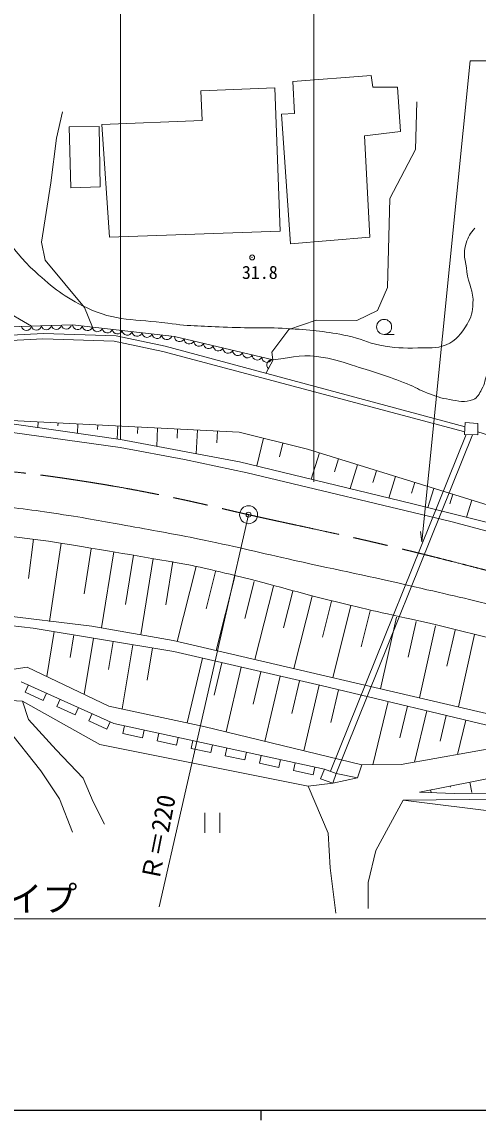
# Model space of a CAD drawing. Units: millimetres, scale not verified. Extents: x 40000 to 680000, y 20000 to 380000.
# Drawn here: x 244071 to 289784, y 204000 to 314176 of the extents above; entities that cross this region are included whole.
import ezdxf
from ezdxf.enums import TextEntityAlignment as Align

# ---------------------------------------------------------------- set-up
doc = ezdxf.new("R2010")
doc.units = ezdxf.units.MM
doc.header["$LTSCALE"] = 1000
doc.header["$PDMODE"] = 32
doc.header["$PDSIZE"] = 500
doc.linetypes.add('CHAIN', pattern=[18.5, 12, -1.5, 3.5, -1.5])
for name, color, linetype, lineweight in [('M-BGD', 7, 'Continuous', 13), ('M-BMK', 2, 'CHAIN', 13), ('M-STR-HTXT', 7, 'Continuous', 13), ('M-TTL-BAND', 7, 'Continuous', 25), ('M-WORK', 1, 'Continuous', 13)]:
    doc.layers.add(name, color=color, linetype=linetype, lineweight=lineweight)
doc.styles.add('ＭＳ ゴシック', font='')
doc.styles.get('ＭＳ ゴシック').set_extended_font_data('MS Gothic')

msp = doc.modelspace()

# ---------------------------------------------------------------- linework, layer by layer
at = {"layer": 'M-BGD'}
msp.add_line((237785, 263220), (246735, 262087), dxfattribs=at)
msp.add_circle((266790, 264737), 900, dxfattribs=at)
msp.add_point((266790, 264737), dxfattribs=at)
at = {"layer": 'M-BMK'}
msp.add_open_spline([(227526, 270477), (232870, 270054), (234265, 269948), (238575, 269505), (242521, 269098), (244741, 268928), (248664, 268336), (252816, 267709), (255136, 267300), (259248, 266449), (262206, 265836), (263843, 265400), (266790, 264737), (272334, 263490), (275467, 262906), (280992, 261579), (286249, 260316), (289172, 259523), (294408, 258178), (299498, 256871), (302333, 256074), (307430, 254794), (313370, 253302), (316658, 252270), (322672, 251109), (328247, 250033), (331392, 249527), (337021, 248784), (338384, 248605), (339156, 248580), (340525, 248463), (343200, 248234), (344694, 248014), (347378, 247934), (351561, 247810), (353911, 247871), (358091, 248074), (360838, 248207), (362371, 248413), (365094, 248794), (368615, 249285), (370590, 249607), (374045, 250443), (377831, 251358), (379927, 251987), (383620, 253221), (387541, 254531), (389690, 255402), (393539, 256907), (398188, 258726), (399685, 259392), (405328, 261839)], degree=3, knots=[0, 0, 0, 0, 1, 1, 1, 2, 2, 2, 3, 3, 3, 4, 4, 4, 5, 5, 5, 6, 6, 6, 7, 7, 7, 8, 8, 8, 9, 9, 9, 10, 10, 10, 11, 11, 11, 12, 12, 12, 13, 13, 13, 14, 14, 14, 15, 15, 15, 16, 16, 16, 17, 17, 17, 17], dxfattribs=at)
at = {"layer": 'M-STR-HTXT'}
msp.add_line((173478, 224182), (315321, 224182), dxfattribs=at)
at = {"layer": 'M-TTL-BAND'}
for p, q in [((40000, 205000), (579000, 205000)), ((268000, 205000), (268000, 204000))]:
    msp.add_line(p, q, dxfattribs=at)
at = {"layer": 'M-WORK'}
for p, q in [((253954, 272273), (253954, 326837)), ((273340, 268046), (273340, 326774)), ((284158, 262028), (288998, 310268)), ((288998, 310268), (315248, 310268)), ((271222, 308188), (279058, 308790)), ((279058, 308790), (279238, 307645)), ((269406, 307559), (262008, 307266)), ((269939, 293189), (269406, 307559)), ((271403, 304993), (271222, 308188)), ((279238, 307645), (281710, 307645)), ((281710, 307645), (282011, 303185)), ((262008, 307266), (262133, 304299)), ((283635, 306148), (283513, 301373)), ((247523, 302512), (248122, 305153)), ((262133, 304299), (252073, 303895)), ((270077, 304933), (271403, 304993)), ((270981, 291914), (270077, 304933)), ((248805, 303669), (251814, 303701)), ((248967, 297522), (248805, 303669)), ((251814, 303701), (251911, 297619)), ((252073, 303895), (252858, 292584)), ((282011, 303185), (278395, 302763)), ((246953, 298048), (247523, 302512)), ((278395, 302763), (278937, 292577)), ((283513, 301373), (280942, 296476)), ((246027, 292066), (246953, 298048)), ((251911, 297619), (248967, 297522)), ((280942, 296476), (280697, 287540)), ((252858, 292584), (269939, 293189)), ((246407, 290261), (246027, 292066)), ((278937, 292577), (270981, 291914)), ((250348, 285513), (246407, 290261)), ((280697, 287540), (279718, 285214)), ((242045, 285391), (245018, 283645)), ((251131, 283546), (250348, 285513)), ((279718, 285214), (277637, 284234)), ((236022, 283372), (249144, 283771)), ((249144, 283771), (259355, 282617)), ((270833, 283334), (269130, 281051)), ((273559, 284254), (270833, 283334)), ((277637, 284234), (273559, 284254)), ((240945, 282637), (246214, 282919)), ((246159, 282392), (241010, 282097)), ((253316, 282156), (246159, 282392)), ((246214, 282919), (253505, 282670)), ((258193, 281113), (253316, 282156)), ((253505, 282670), (258426, 281641)), ((259355, 282617), (269255, 280261)), ((280374, 282832), (281374, 282832)), ((288452, 273050), (258193, 281113)), ((258426, 281641), (288481, 273566)), ((269130, 281051), (269213, 280271)), ((269255, 280261), (268527, 278918)), ((239524, 274376), (253954, 272273)), ((265830, 273025), (239524, 274376)), ((238703, 273579), (253918, 271492)), ((245686, 274059), (245657, 273482)), ((247684, 273957), (247669, 273668)), ((249681, 273854), (249632, 272903)), ((251678, 273752), (251654, 273276)), ((253676, 273649), (253608, 272324)), ((255673, 273547), (255639, 272884)), ((257670, 273444), (257575, 271596)), ((259668, 273341), (259620, 272417)), ((261665, 273239), (261543, 270853)), ((288438, 272797), (288500, 273998)), ((288500, 273998), (289779, 273873)), ((289779, 273873), (289764, 272750)), ((253954, 272273), (265884, 270041)), ((263662, 273136), (263601, 271944)), ((272699, 271298), (265830, 273025)), ((268295, 272405), (267596, 269627)), ((288593, 272785), (275007, 239010)), ((289231, 272762), (275564, 238786)), ((289764, 272750), (288438, 272797)), ((289756, 273043), (292603, 272141)), ((253918, 271492), (260359, 270285)), ((270234, 271918), (269885, 270528)), ((307542, 260486), (272699, 271298)), ((260359, 270285), (266648, 268952)), ((265884, 270041), (283117, 265870)), ((273884, 270930), (273069, 268302)), ((275794, 270337), (275386, 269023)), ((266648, 268952), (287072, 264042)), ((277704, 269745), (276962, 267351)), ((279615, 269152), (279243, 267955)), ((281525, 268559), (280855, 266400)), ((283435, 267966), (283100, 266887)), ((285345, 267374), (284748, 265449)), ((287255, 266781), (286956, 265819)), ((283117, 265870), (306348, 260022)), ((289165, 266188), (288634, 264477)), ((266790, 264737), (257823, 225389)), ((287072, 264042), (303645, 259609)), ((245236, 262277), (244735, 258325)), ((284158, 262028), (284009, 263048)), ((247990, 261874), (246834, 254037)), ((251004, 261322), (250301, 256800)), ((253279, 261000), (252027, 253375)), ((255252, 260676), (254438, 255718)), ((257226, 260352), (255968, 252688)), ((259199, 260028), (258485, 255679)), ((261537, 259527), (259629, 252027)), ((263475, 259034), (262521, 255284)), ((265414, 258541), (263525, 251118)), ((267352, 258048), (266408, 254337)), ((269290, 257555), (267422, 250210)), ((271228, 257062), (270294, 253389)), ((251071, 253541), (233088, 255734)), ((273167, 256569), (271318, 249302)), ((275105, 256075), (274181, 252442)), ((233737, 254613), (245185, 253364)), ((277043, 255582), (275214, 248393)), ((278981, 255089), (278067, 251495)), ((259219, 252122), (251071, 253541)), ((281620, 254461), (280022, 247272)), ((283572, 254027), (282773, 250433)), ((285524, 253594), (283918, 246364)), ((285484, 253727), (301304, 249795)), ((245185, 253364), (259288, 251013)), ((247304, 253011), (246552, 248494)), ((249277, 252682), (248901, 250424)), ((251250, 252353), (250309, 246710)), ((287477, 253160), (286674, 249545)), ((289429, 252726), (287814, 245456)), ((253223, 252024), (252752, 249203)), ((255195, 251695), (254120, 245245)), ((257168, 251367), (256631, 248141)), ((296779, 243366), (259219, 252122)), ((259288, 251013), (274077, 247598)), ((262160, 250344), (260644, 243838)), ((234771, 248016), (244588, 249427)), ((244588, 249427), (252792, 245531)), ((264107, 249890), (263349, 246637)), ((266055, 249436), (264541, 242936)), ((243987, 247983), (253266, 243795)), ((268003, 248983), (267246, 245732)), ((269951, 248529), (268428, 241992)), ((271899, 248075), (271137, 244806)), ((244716, 247654), (244387, 246925)), ((244387, 246925), (246210, 246102)), ((246210, 246102), (246539, 246831)), ((273847, 247621), (272315, 241047)), ((274077, 247598), (296487, 242225)), ((275794, 247167), (275028, 243880)), ((244123, 246038), (232582, 246653)), ((251878, 241695), (244123, 246038)), ((244123, 246038), (244718, 244193)), ((247906, 246214), (247577, 245485)), ((280769, 245994), (279246, 239642)), ((247577, 245485), (249400, 244662)), ((249400, 244662), (249729, 245391)), ((251096, 244774), (250767, 244045)), ((252792, 245531), (262286, 243484)), ((282714, 245527), (281953, 242351)), ((284659, 245061), (283425, 239913)), ((286604, 244595), (285987, 242020)), ((244718, 244193), (247506, 241159)), ((250767, 244045), (252590, 243222)), ((252590, 243222), (252919, 243951)), ((253266, 243795), (274390, 239211)), ((254360, 243557), (254190, 242776)), ((288549, 244128), (287720, 240673)), ((242504, 243373), (245948, 239027)), ((254190, 242776), (256144, 242351)), ((256144, 242351), (256314, 243133)), ((257780, 242815), (257610, 242033)), ((259565, 241609), (259735, 242391)), ((278149, 239630), (262286, 243484)), ((272763, 237497), (251878, 241695)), ((257610, 242033), (259565, 241609)), ((261200, 242073), (261031, 241291)), ((261031, 241291), (262985, 240867)), ((262985, 240867), (263155, 241649)), ((264621, 241331), (264451, 240549)), ((296487, 242225), (282069, 239672)), ((247506, 241159), (250212, 238289)), ((264451, 240549), (266406, 240125)), ((266406, 240125), (266575, 240906)), ((268041, 240588), (267872, 239807)), ((267872, 239807), (269826, 239382)), ((269826, 239382), (269996, 240164)), ((271462, 239846), (271292, 239064)), ((273246, 238640), (273416, 239422)), ((274390, 239211), (274007, 238225)), ((275564, 238786), (274390, 239211)), ((278149, 239630), (277694, 238340)), ((282069, 239672), (278149, 239630)), ((283909, 236892), (295969, 239266)), ((245948, 239027), (247834, 236239)), ((250212, 238289), (251196, 235911)), ((271292, 239064), (273246, 238640)), ((274007, 238225), (275231, 237808)), ((275231, 237808), (275564, 238786)), ((277694, 238340), (275231, 237808)), ((275564, 238786), (277694, 238340)), ((275231, 237808), (272763, 237497)), ((272763, 237497), (274748, 232779)), ((287403, 236757), (283909, 236892)), ((285033, 237114), (285078, 236886)), ((286996, 237500), (287018, 237386)), ((288958, 237886), (289159, 236866)), ((247834, 236239), (249146, 232877)), ((251196, 235911), (252344, 233697)), ((282293, 236102), (279549, 231038)), ((282293, 236102), (294507, 236226)), ((295364, 234447), (282293, 236102)), ((295428, 236834), (287403, 236757)), ((262393, 234822), (262393, 232822)), ((263893, 234822), (263893, 232822)), ((274748, 232779), (274959, 229297)), ((279549, 231038), (278758, 227820)), ((274959, 229297), (275540, 224760)), ((278758, 227820), (278758, 225234))]:
    msp.add_line(p, q, dxfattribs=at)
msp.add_circle((280374, 283582), 750, dxfattribs=at)
for centre, start, end in [((244514, 283743), 194.41992, 349.05915), ((245514, 283773), 194.41992, 349.05915), ((246513, 283803), 194.41992, 349.05915), ((247513, 283834), 194.41992, 349.05915), ((248512, 283864), 194.41992, 349.05915), ((249653, 283826), 186.23418, 340.87341), ((250647, 283714), 186.23418, 340.87341), ((251640, 283602), 186.23418, 340.87341), ((252634, 283489), 186.23418, 340.87341), ((253628, 283377), 186.23418, 340.87341), ((254621, 283265), 186.23418, 340.87341), ((255615, 283153), 186.23418, 340.87341), ((256609, 283040), 186.23418, 340.87341), ((257603, 282928), 186.23418, 340.87341), ((258596, 282816), 186.23418, 340.87341), ((259868, 282611), 179.29637, 333.93561), ((260840, 282379), 179.29637, 333.93561), ((261813, 282148), 179.29637, 333.93561), ((262786, 281916), 179.29637, 333.93561), ((263759, 281685), 179.29637, 333.93561), ((264732, 281453), 179.29637, 333.93561), ((265705, 281222), 179.29637, 333.93561), ((266678, 280990), 179.29637, 333.93561), ((267650, 280759), 179.29637, 333.93561), ((268623, 280527), 179.29637, 333.93561), ((269115, 279768), 74.20883, 228.84806)]:
    msp.add_arc(centre, 512, start, end, dxfattribs=at)
for points, knots in [([(240147, 297106), (242014, 293372), (242647, 291646), (245397, 289122), (247204, 287464), (248325, 286574), (250537, 285513), (253461, 284112), (255476, 284378), (258689, 283943), (261010, 283629), (262333, 283662), (264673, 283549), (267163, 283430), (268565, 283562), (271051, 283392), (273278, 283239), (274536, 283137), (276721, 282683), (278007, 282416), (278662, 282003), (279949, 281738), (281410, 281438), (282267, 281445), (283759, 281466), (284866, 281483), (285549, 281367), (286577, 281780), (287651, 282211), (288067, 282880), (288691, 283854), (289145, 284564), (289216, 285089), (289278, 285929), (289371, 287187), (288810, 287847), (288671, 289100), (288547, 290225), (288205, 290933), (288593, 291997), (288823, 292627), (288995, 292932), (289454, 293484)], [0, 0, 0, 0, 1, 1, 1, 2, 2, 2, 3, 3, 3, 4, 4, 4, 5, 5, 5, 6, 6, 6, 7, 7, 7, 8, 8, 8, 9, 9, 9, 10, 10, 10, 11, 11, 11, 12, 12, 12, 13, 13, 13, 14, 14, 14, 14]), ([(269255, 280261), (271453, 280603), (272329, 280830), (274264, 280525), (275562, 280320), (276255, 280028), (277507, 279628), (279546, 278977), (280709, 278661), (282693, 277857), (283498, 277531), (283907, 277251), (284717, 276937), (285555, 276613), (286039, 276439), (286925, 276293), (287847, 276142), (288454, 275936), (289317, 276293), (289789, 276488), (289875, 276872), (290145, 277305), (290523, 277913), (290465, 278378), (290745, 279036), (290936, 279485), (291003, 279769), (291303, 280153), (291567, 280490), (291721, 280613), (292110, 280897)], [0, 0, 0, 0, 1, 1, 1, 2, 2, 2, 3, 3, 3, 4, 4, 4, 5, 5, 5, 6, 6, 6, 7, 7, 7, 8, 8, 8, 9, 9, 9, 10, 10, 10, 10]), ([(234758, 266360), (237934, 266059), (238768, 265976), (241332, 265671), (244240, 265325), (245868, 265112), (248762, 264658), (251352, 264251), (252793, 263966), (255372, 263497), (258093, 263003), (259620, 262741), (262328, 262186), (265883, 261459), (267850, 260937), (271392, 260149), (276085, 259105), (278730, 258586), (283415, 257502), (286921, 256692), (288894, 256272), (292376, 255362), (297243, 254089), (299937, 253256), (304788, 251927), (308071, 251027), (309890, 250447), (313199, 249650), (316096, 248951), (317727, 248589), (320650, 248010), (323107, 247524), (324500, 247340), (326960, 246868), (328798, 246514), (329810, 246223), (331657, 245920), (334757, 245411), (336518, 245282), (339646, 244991), (342394, 244735), (343938, 244645), (346694, 244503), (348500, 244411), (349512, 244367), (351320, 244358), (353824, 244346), (355227, 244448), (357725, 244608), (359314, 244709), (360194, 244874), (361775, 245056), (365681, 245505), (367875, 245712), (371769, 246252), (376416, 246898), (379016, 247283), (383638, 248087), (386839, 248644), (388652, 248886), (391802, 249685), (394945, 250483), (396733, 250881), (399771, 252018), (401956, 252835), (403103, 253485), (405214, 254480), (407056, 255349), (408111, 255794), (409900, 256769), (411867, 257840), (412922, 258525), (414824, 259706), (417574, 261413), (419105, 262387), (421757, 264242), (423063, 265155), (423494, 265453), (425073, 266617)], [0, 0, 0, 0, 1, 1, 1, 2, 2, 2, 3, 3, 3, 4, 4, 4, 5, 5, 5, 6, 6, 6, 7, 7, 7, 8, 8, 8, 9, 9, 9, 10, 10, 10, 11, 11, 11, 12, 12, 12, 13, 13, 13, 14, 14, 14, 15, 15, 15, 16, 16, 16, 17, 17, 17, 18, 18, 18, 19, 19, 19, 20, 20, 20, 21, 21, 21, 22, 22, 22, 23, 23, 23, 24, 24, 24, 25, 25, 25, 26, 26, 26, 26]), ([(246735, 262087), (253468, 260964), (255184, 260703), (260584, 259729), (260886, 259674), (261056, 259652), (261356, 259589), (262993, 259244), (263900, 259009), (265525, 258613), (269471, 257652), (271641, 256955), (275586, 255991), (279439, 255050), (280694, 254774), (285484, 253727)], [0, 0, 0, 0, 1, 1, 1, 2, 2, 2, 3, 3, 3, 4, 4, 4, 5, 5, 5, 5])]:
    msp.add_open_spline(points, degree=3, knots=knots, dxfattribs=at)
msp.add_point((267144, 290546), dxfattribs=at)

# ---------------------------------------------------------------- texts
at = {"layer": 'M-STR-HTXT', "style": 'ＭＳ ゴシック'}
msp.add_text('ガードパイプ', height=2566, dxfattribs=at).set_placement((228614, 224149), align=Align.BOTTOM_LEFT)
at = {"layer": 'M-WORK', "style": 'ＭＳ ゴシック'}
msp.add_text('31.8', height=1320, dxfattribs=at).set_placement((266114, 289051), align=Align.MIDDLE_LEFT)
msp.add_text('Ｒ＝220', height=1833, rotation=78.84, dxfattribs=at).set_placement((258343, 227750), align=Align.BOTTOM_LEFT)

doc.saveas('drawing.dxf')
